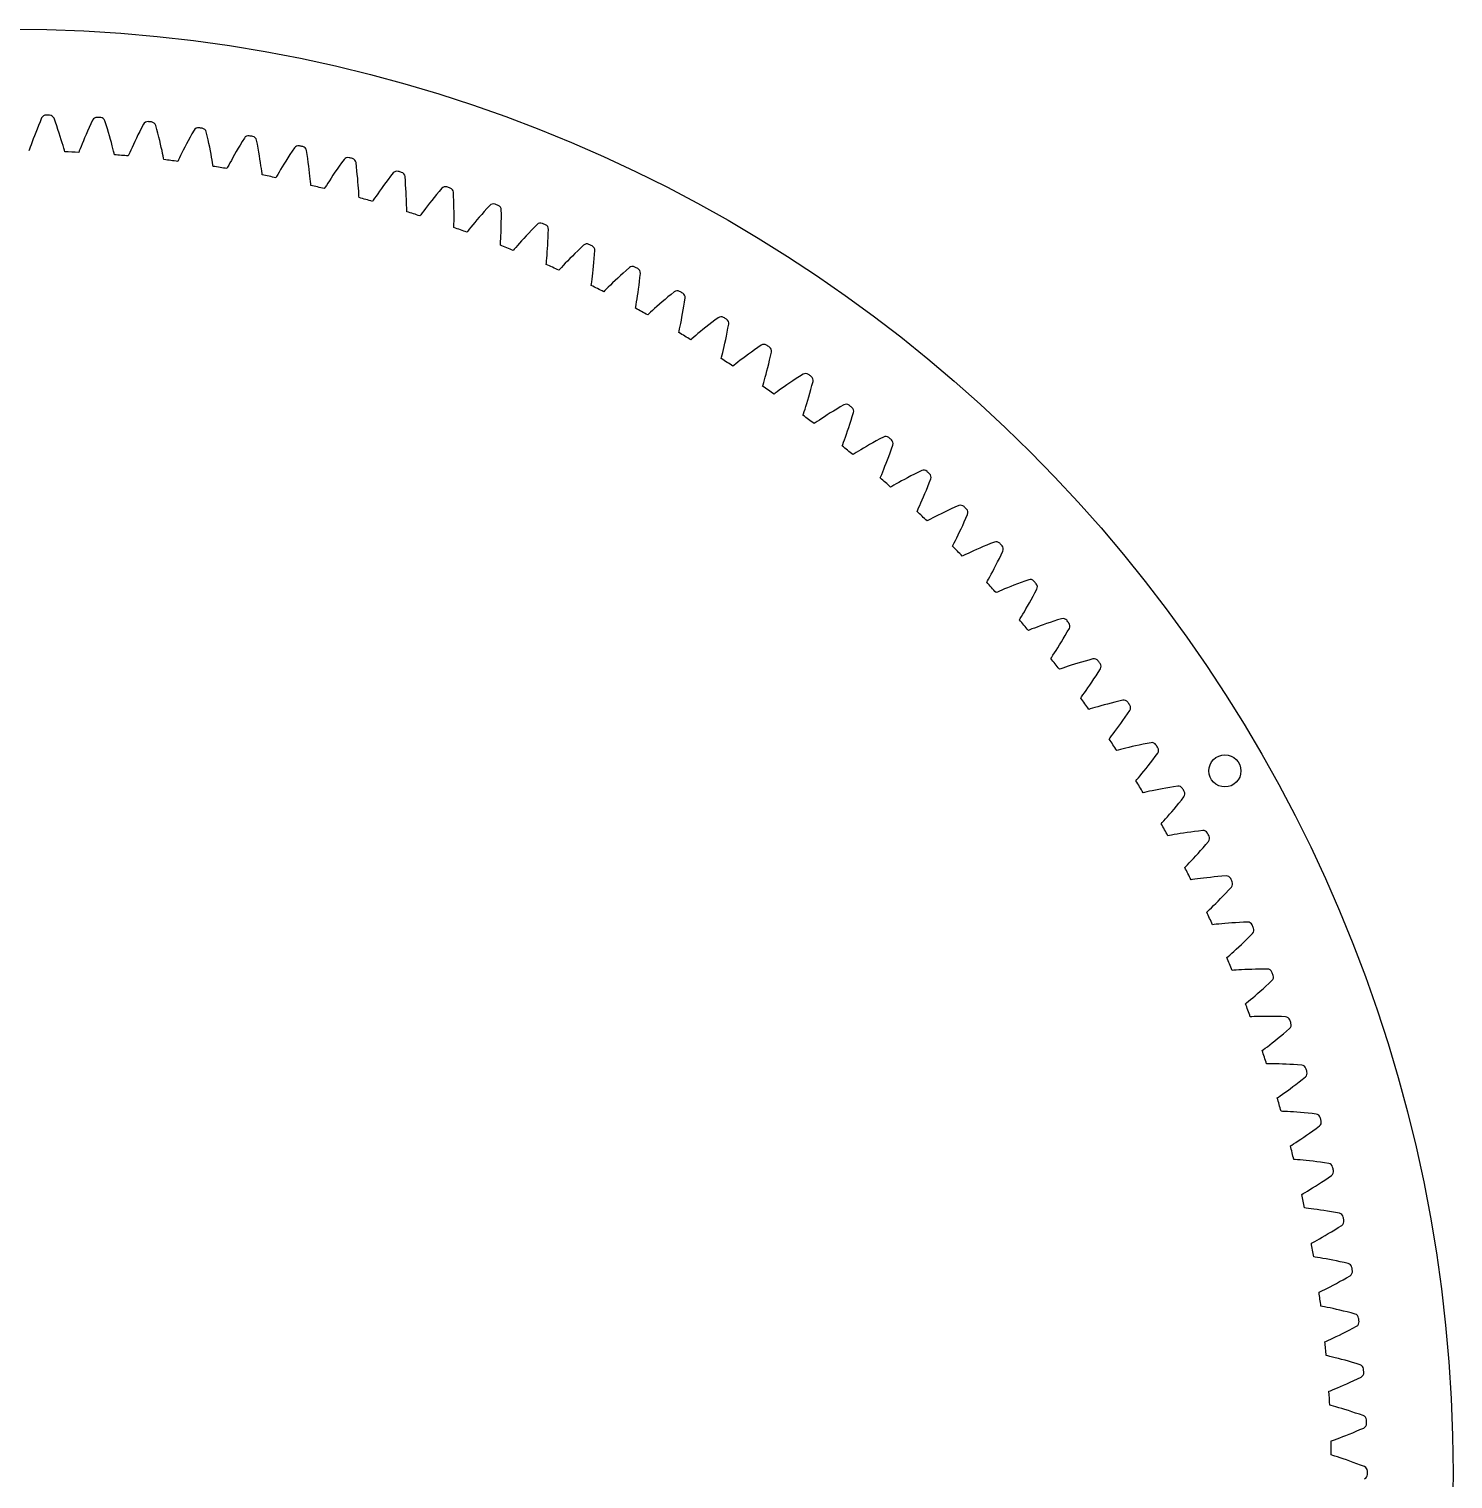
# Model space of a CAD drawing. Header units: millimetres. Extents: x -90 to 90, y -90 to 90.
# Drawn here: x 1.2 to 90.1, y -0.4 to 90.1 of the extents above; entities that cross this region are included whole.
import ezdxf

# ---------------------------------------------------------------- set-up
doc = ezdxf.new("R2010")
doc.units = ezdxf.units.MM

msp = doc.modelspace()

# ---------------------------------------------------------------- linework, layer by layer
at = {"layer": 'fixed_ring'}
for p, q in [((1.899395, 84.301347), (1.803413, 84.070086)), ((1.99986, 84.539523), (1.899395, 84.301347)), ((2.858718, 84.27427), (2.771847, 84.517733)), ((2.941502, 84.037963), (2.858718, 84.27427)), ((5.069045, 84.170242), (4.964433, 83.942755)), ((5.178398, 84.40447), (5.069045, 84.170242)), ((6.02667, 84.107099), (5.949019, 84.353657)), ((8.349606, 84.149952), (8.23152, 83.920003)), ((1.547153, 83.423912), (1.47271, 83.227235)), ((1.627194, 83.630615), (1.547153, 83.423912)), ((1.712654, 83.846284), (1.627194, 83.630615)), ((1.803413, 84.070086), (1.712654, 83.846284)), ((3.019493, 83.809398), (2.941502, 84.037963)), ((3.092651, 83.589252), (3.019493, 83.809398)), ((3.160906, 83.378363), (3.092651, 83.589252)), ((3.224137, 83.1778), (3.160906, 83.378363)), ((4.684048, 83.306677), (4.602259, 83.112939)), ((4.771808, 83.510223), (4.684048, 83.306677)), ((4.865319, 83.722525), (4.771808, 83.510223)), ((4.964433, 83.942755), (4.865319, 83.722525)), ((6.100507, 83.867846), (6.02667, 84.107099)), ((6.169846, 83.636508), (6.100507, 83.867846)), ((6.234672, 83.413766), (6.169846, 83.636508)), ((6.294945, 83.200459), (6.234672, 83.413766)), ((7.909667, 83.271632), (7.814312, 83.071531)), ((8.011098, 83.480266), (7.909667, 83.271632)), ((8.118425, 83.696612), (8.011098, 83.480266)), ((8.23152, 83.920003), (8.118425, 83.696612)), ((9.186093, 83.820884), (9.11777, 84.070188)), ((9.250878, 83.579022), (9.186093, 83.820884)), ((9.311466, 83.345241), (9.250878, 83.579022)), ((9.367867, 83.120218), (9.311466, 83.345241)), ((11.260927, 83.332006), (11.145537, 83.11985)), ((11.382345, 83.550985), (11.260927, 83.332006)), ((11.508997, 83.776329), (11.382345, 83.550985)), ((12.332513, 83.41603), (12.273617, 83.667728)), ((12.388155, 83.171902), (12.332513, 83.41603)), ((14.652098, 83.28413), (14.517059, 83.06371)), ((1.240521, 82.582037), (1.209323, 82.491136)), ((1.286813, 82.71493), (1.240521, 82.582037)), ((1.341912, 82.870187), (1.286813, 82.71493)), ((1.404144, 83.041994), (1.341912, 82.870187)), ((1.47271, 83.227235), (1.404144, 83.041994)), ((3.282145, 82.988986), (3.224137, 83.1778)), ((3.334588, 82.813943), (3.282145, 82.988986)), ((3.380841, 82.655825), (3.334588, 82.813943)), ((3.419563, 82.520532), (3.380841, 82.655825)), ((3.445584, 82.428017), (3.419563, 82.520532)), ((4.345966, 82.476932), (4.311371, 82.387269)), ((4.397224, 82.607989), (4.345966, 82.476932)), ((4.458123, 82.761064), (4.397224, 82.607989)), ((4.526774, 82.930409), (4.458123, 82.761064)), ((4.602259, 83.112939), (4.526774, 82.930409)), ((6.350587, 82.99766), (6.294945, 83.200459)), ((6.401452, 82.806798), (6.350587, 82.99766)), ((6.447273, 82.629905), (6.401452, 82.806798)), ((6.487546, 82.47016), (6.447273, 82.629905)), ((6.521152, 82.333506), (6.487546, 82.47016)), ((6.543675, 82.240077), (6.521152, 82.333506)), ((7.50141, 82.384127), (7.445259, 82.25509)), ((7.568024, 82.534802), (7.50141, 82.384127)), ((7.642997, 82.701445), (7.568024, 82.534802)), ((7.725294, 82.881007), (7.642997, 82.701445)), ((7.814312, 83.071531), (7.725294, 82.881007)), ((9.420075, 82.904795), (9.367867, 83.120218)), ((9.468049, 82.700045), (9.420075, 82.904795)), ((9.511698, 82.507405), (9.468049, 82.700045)), ((9.550833, 82.328915), (9.511698, 82.507405)), ((10.748402, 82.355426), (10.667214, 82.191722)), ((10.837395, 82.531766), (10.748402, 82.355426)), ((10.933517, 82.718807), (10.837395, 82.531766)), ((11.03633, 82.915179), (10.933517, 82.718807)), ((11.145537, 83.11985), (11.03633, 82.915179)), ((12.439906, 82.936007), (12.388155, 83.171902)), ((12.487804, 82.709022), (12.439906, 82.936007)), ((12.531871, 82.491787), (12.487804, 82.709022)), ((12.57211, 82.285378), (12.531871, 82.491787)), ((14.147374, 82.441369), (14.037246, 82.249003)), ((14.264202, 82.641788), (14.147374, 82.441369)), ((14.38749, 82.849453), (14.264202, 82.641788)), ((14.517059, 83.06371), (14.38749, 82.849453)), ((15.461479, 82.893109), (15.412092, 83.146845)), ((15.507898, 82.647062), (15.461479, 82.893109)), ((15.550739, 82.409387), (15.507898, 82.647062)), ((15.590065, 82.180761), (15.550739, 82.409387)), ((17.631226, 82.458867), (17.493689, 82.249636)), ((17.77446, 82.674052), (17.631226, 82.458867)), ((18.56856, 82.252863), (18.528752, 82.508276)), ((7.445259, 82.25509), (7.407316, 82.166792)), ((9.585069, 82.167767), (9.550833, 82.328915)), ((9.613511, 82.029946), (9.585069, 82.167767)), ((9.632503, 81.935736), (9.613511, 82.029946)), ((10.534014, 81.916825), (10.492776, 81.830017)), ((10.59498, 82.043658), (10.534014, 81.916825)), ((10.667214, 82.191722), (10.59498, 82.043658)), ((12.608482, 82.091233), (12.57211, 82.285378)), ((12.640876, 81.911396), (12.608482, 82.091233)), ((12.669025, 81.749075), (12.640876, 81.911396)), ((12.692263, 81.610282), (12.669025, 81.749075)), ((12.707698, 81.515424), (12.692263, 81.610282)), ((13.60786, 81.462616), (13.563386, 81.37742)), ((13.673553, 81.587067), (13.60786, 81.462616)), ((13.751306, 81.732308), (13.673553, 81.587067)), ((13.838594, 81.892843), (13.751306, 81.732308)), ((13.934157, 82.06571), (13.838594, 81.892843)), ((14.037246, 82.249003), (13.934157, 82.06571)), ((15.62593, 81.962022), (15.590065, 82.180761)), ((15.658376, 81.754246), (15.62593, 81.962022)), ((15.68742, 81.55887), (15.658376, 81.754246)), ((15.713026, 81.377942), (15.68742, 81.55887)), ((17.011197, 81.483499), (16.909199, 81.314349)), ((17.121108, 81.662785), (17.011197, 81.483499)), ((17.238393, 81.850873), (17.121108, 81.662785)), ((17.362677, 82.046755), (17.238393, 81.850873)), ((17.493689, 82.249636), (17.362677, 82.046755)), ((18.605692, 82.005243), (18.56856, 82.252863)), ((18.639562, 81.766125), (18.605692, 82.005243)), ((18.67026, 81.536182), (18.639562, 81.766125)), ((18.697872, 81.316249), (18.67026, 81.536182)), ((20.575128, 81.533403), (20.436577, 81.335594)), ((20.720438, 81.737313), (20.575128, 81.533403)), ((20.871665, 81.946958), (20.720438, 81.737313)), ((21.64936, 81.496197), (21.619187, 81.752927)), ((21.677151, 81.247356), (21.64936, 81.496197)), ((15.73505, 81.214677), (15.713026, 81.377942)), ((15.753051, 81.075108), (15.73505, 81.214677)), ((15.764907, 80.979736), (15.753051, 81.075108)), ((16.662445, 80.893106), (16.614798, 80.809644)), ((16.732773, 81.014997), (16.662445, 80.893106)), ((16.815934, 81.157211), (16.732773, 81.014997)), ((16.909199, 81.314349), (16.815934, 81.157211)), ((18.72248, 81.107399), (18.697872, 81.316249)), ((18.744154, 80.911069), (18.72248, 81.107399)), ((18.762936, 80.729306), (18.744154, 80.911069)), ((18.778804, 80.565328), (18.762936, 80.729306)), ((18.791542, 80.42518), (18.778804, 80.565328)), ((19.95587, 80.620764), (19.856761, 80.467246)), ((20.064159, 80.785958), (19.95587, 80.620764)), ((20.180736, 80.960982), (20.064159, 80.785958)), ((20.305013, 81.144525), (20.180736, 80.960982)), ((20.436577, 81.335594), (20.305013, 81.144525)), ((21.702003, 81.007133), (21.677151, 81.247356)), ((21.72403, 80.776197), (21.702003, 81.007133)), ((21.74335, 80.555382), (21.72403, 80.776197)), ((21.760084, 80.345754), (21.74335, 80.555382)), ((23.627445, 80.701769), (23.481552, 80.509311)), ((23.780322, 80.900069), (23.627445, 80.701769)), ((23.939328, 81.103877), (23.780322, 80.900069)), ((24.699517, 80.624182), (24.679023, 80.881865)), ((24.717928, 80.374472), (24.699517, 80.624182)), ((18.799802, 80.329431), (18.791542, 80.42518)), ((19.693446, 80.209101), (19.642693, 80.12749)), ((19.768309, 80.328261), (19.693446, 80.209101)), ((19.856761, 80.467246), (19.768309, 80.328261)), ((21.774358, 80.148747), (21.760084, 80.345754)), ((21.78629, 79.966407), (21.774358, 80.148747)), ((21.795978, 79.801948), (21.78629, 79.966407)), ((21.803435, 79.66142), (21.795978, 79.801948)), ((21.808088, 79.565428), (21.803435, 79.66142)), ((22.869483, 79.663388), (22.775866, 79.527828)), ((22.974297, 79.813069), (22.869483, 79.663388)), ((23.088722, 79.974073), (22.974297, 79.813069)), ((23.2118, 80.144589), (23.088722, 79.974073)), ((23.342893, 80.323327), (23.2118, 80.144589)), ((23.481552, 80.509311), (23.342893, 80.323327)), ((24.733727, 80.133484), (24.717928, 80.374472)), ((24.747052, 79.901883), (24.733727, 80.133484)), ((24.758052, 79.680497), (24.747052, 79.901883)), ((24.766889, 79.470389), (24.758052, 79.680497)), ((26.64632, 79.755911), (26.493291, 79.569077)), ((26.806548, 79.94832), (26.64632, 79.755911)), ((26.973108, 80.146003), (26.806548, 79.94832)), ((27.714715, 79.638053), (27.703928, 79.896325)), ((27.72372, 79.387827), (27.714715, 79.638053)), ((22.696573, 79.411569), (22.642787, 79.331924)), ((22.775866, 79.527828), (22.696573, 79.411569)), ((24.773742, 79.272984), (24.766889, 79.470389)), ((24.778807, 79.090324), (24.773742, 79.272984)), ((24.782302, 78.925617), (24.778807, 79.090324)), ((24.784468, 78.784908), (24.782302, 78.925617)), ((24.785507, 78.688809), (24.784468, 78.784908)), ((25.849836, 78.746775), (25.751186, 78.614833)), ((25.960206, 78.892408), (25.849836, 78.746775)), ((26.080606, 79.048994), (25.960206, 78.892408)), ((26.210011, 79.214759), (26.080606, 79.048994)), ((26.347735, 79.38844), (26.210011, 79.214759)), ((26.493291, 79.569077), (26.347735, 79.38844)), ((27.730443, 79.146415), (27.72372, 79.387827)), ((27.735047, 78.914477), (27.730443, 79.146415)), ((27.737711, 78.692834), (27.735047, 78.914477)), ((29.794832, 78.883413), (29.62748, 78.697167)), ((29.96871, 79.074691), (29.794832, 78.883413)), ((30.690686, 78.539205), (30.689622, 78.7977)), ((25.667576, 78.501638), (25.610832, 78.424073)), ((25.751186, 78.614833), (25.667576, 78.501638)), ((27.730422, 77.796885), (27.73355, 77.937576)), ((27.73355, 77.937576), (27.736253, 78.102297)), ((27.736253, 78.102297), (27.738062, 78.285019)), ((27.738639, 78.482542), (27.737711, 78.692834)), ((27.738062, 78.285019), (27.738639, 78.482542)), ((28.909371, 77.860084), (28.793601, 77.718705)), ((29.035576, 78.01203), (28.909371, 77.860084)), ((29.171125, 78.17281), (29.035576, 78.01203)), ((29.315284, 78.341188), (29.171125, 78.17281)), ((29.467532, 78.516222), (29.315284, 78.341188)), ((29.62748, 78.697167), (29.467532, 78.516222)), ((30.678112, 77.59379), (30.683786, 77.815376)), ((30.683786, 77.815376), (30.68791, 78.047323)), ((30.68791, 78.047323), (30.690273, 78.288817)), ((30.690273, 78.288817), (30.690686, 78.539205)), ((32.921895, 77.891458), (32.740945, 77.706855)), ((27.727845, 77.700815), (27.730422, 77.796885)), ((28.60225, 77.480597), (28.542628, 77.405222)), ((28.690058, 77.590567), (28.60225, 77.480597)), ((28.793601, 77.718705), (28.690058, 77.590567)), ((30.645544, 76.839223), (30.654441, 77.003726)), ((30.654441, 77.003726), (30.663122, 77.186251)), ((30.663122, 77.186251), (30.671129, 77.383611)), ((30.671129, 77.383611), (30.678112, 77.59379)), ((32.09095, 77.020216), (31.94945, 76.864648)), ((32.241341, 77.183052), (32.09095, 77.020216)), ((32.400065, 77.352235), (32.241341, 77.183052)), ((32.566706, 77.527036), (32.400065, 77.352235)), ((32.740945, 77.706855), (32.566706, 77.527036)), ((33.601942, 76.837764), (33.613386, 77.078998)), ((33.613386, 77.078998), (33.623217, 77.329193)), ((33.623217, 77.329193), (33.631877, 77.587545)), ((30.630938, 76.602844), (30.637126, 76.698749)), ((30.637126, 76.698749), (30.645544, 76.839223)), ((31.49644, 76.349892), (31.434025, 76.276812)), ((31.588322, 76.45648), (31.49644, 76.349892)), ((31.696612, 76.580633), (31.588322, 76.45648)), ((31.817618, 76.717557), (31.696612, 76.580633)), ((31.94945, 76.864648), (31.817618, 76.717557)), ((33.544782, 75.978233), (33.560207, 76.175153)), ((33.560207, 76.175153), (33.57509, 76.38492)), ((33.57509, 76.38492), (33.589096, 76.606137)), ((33.589096, 76.606137), (33.601942, 76.837764)), ((35.286739, 76.078766), (35.121763, 75.915672)), ((35.459838, 76.247175), (35.286739, 76.078766)), ((35.640717, 76.420312), (35.459838, 76.247175)), ((35.828482, 76.597978), (35.640717, 76.420312)), ((36.488924, 75.760083), (36.508159, 76.009731)), ((36.508159, 76.009731), (36.526531, 76.267574)), ((33.490675, 75.39645), (33.500467, 75.492055)), ((33.500467, 75.492055), (33.514163, 75.632112)), ((33.514163, 75.632112), (33.529241, 75.796165)), ((33.529241, 75.796165), (33.544782, 75.978233)), ((34.34605, 75.111121), (34.280931, 75.040441)), ((34.441877, 75.214178), (34.34605, 75.111121)), ((34.55476, 75.33417), (34.441877, 75.214178)), ((34.680831, 75.466445), (34.55476, 75.33417)), ((34.818102, 75.608473), (34.680831, 75.466445)), ((34.965354, 75.758609), (34.818102, 75.608473)), ((35.121763, 75.915672), (34.965354, 75.758609)), ((36.424547, 75.067937), (36.446864, 75.28847)), ((36.446864, 75.28847), (36.468413, 75.51945)), ((36.468413, 75.51945), (36.488924, 75.760083)), ((38.684359, 75.196082), (38.490044, 75.025605)), ((36.316392, 74.17851), (36.335346, 74.317953)), ((36.335346, 74.317953), (36.356585, 74.481322)), ((36.356585, 74.481322), (36.378963, 74.662677)), ((36.378963, 74.662677), (36.401784, 74.858878)), ((36.401784, 74.858878), (36.424547, 75.067937)), ((37.637473, 74.245283), (37.494957, 74.108519)), ((37.790268, 74.389773), (37.637473, 74.245283)), ((37.952475, 74.540842), (37.790268, 74.389773)), ((38.123468, 74.697615), (37.952475, 74.540842)), ((38.302779, 74.859393), (38.123468, 74.697615)), ((38.490044, 75.025605), (38.302779, 74.859393)), ((39.283268, 74.094247), (39.312815, 74.333937)), ((39.312815, 74.333937), (39.341428, 74.582685)), ((39.341428, 74.582685), (39.369485, 74.839655)), ((36.303011, 74.083341), (36.316392, 74.17851)), ((37.147048, 73.766039), (37.079316, 73.697858)), ((37.246683, 73.865419), (37.147048, 73.766039)), ((37.364, 73.981079), (37.246683, 73.865419)), ((37.494957, 74.108519), (37.364, 73.981079)), ((39.161654, 73.241445), (39.191838, 73.436648)), ((39.191838, 73.436648), (39.22245, 73.644703)), ((39.22245, 73.644703), (39.253046, 73.86424)), ((39.253046, 73.86424), (39.283268, 74.094247)), ((41.091508, 73.365657), (40.906239, 73.210738)), ((41.284892, 73.524707), (41.091508, 73.365657)), ((41.485482, 73.687754), (41.284892, 73.524707)), ((42.119013, 73.050076), (42.156716, 73.305809)), ((39.063963, 72.665375), (39.080915, 72.759974)), ((39.080915, 72.759974), (39.105101, 72.898605)), ((39.105101, 72.898605), (39.132469, 73.06106)), ((39.132469, 73.06106), (39.161654, 73.241445)), ((39.998771, 72.412111), (39.895468, 72.316549)), ((40.120355, 72.523277), (39.998771, 72.412111)), ((40.256013, 72.6457), (40.120355, 72.523277)), ((40.403573, 72.777007), (40.256013, 72.6457)), ((40.561695, 72.915648), (40.403573, 72.777007)), ((40.729469, 73.060508), (40.561695, 72.915648)), ((40.906239, 73.210738), (40.729469, 73.060508)), ((42.003669, 72.335464), (42.042522, 72.564171)), ((42.042522, 72.564171), (42.081064, 72.802581)), ((42.081064, 72.802581), (42.119013, 73.050076)), ((39.895468, 72.316549), (39.825219, 72.250965)), ((41.819507, 71.376077), (41.852967, 71.537387)), ((41.852967, 71.537387), (41.888915, 71.716547)), ((41.888915, 71.716547), (41.926421, 71.910477)), ((41.926421, 71.910477), (41.964837, 72.117233)), ((41.964837, 72.117233), (42.003669, 72.335464)), ((43.448815, 71.476765), (43.275711, 71.338318)), ((43.63111, 71.62024), (43.448815, 71.476765)), ((43.822076, 71.76808), (43.63111, 71.62024)), ((44.021306, 71.919744), (43.822076, 71.76808)), ((44.227887, 72.07513), (44.021306, 71.919744)), ((44.836983, 71.414073), (44.884279, 71.668206)), ((41.769625, 71.14456), (41.790123, 71.238454)), ((41.790123, 71.238454), (41.819507, 71.376077)), ((42.58742, 70.764704), (42.514754, 70.701808)), ((42.694245, 70.856312), (42.58742, 70.764704)), ((42.819924, 70.962826), (42.694245, 70.856312)), ((42.960091, 71.08006), (42.819924, 70.962826)), ((43.112486, 71.205723), (42.960091, 71.08006)), ((43.275711, 71.338318), (43.112486, 71.205723)), ((44.647827, 70.487689), (44.694841, 70.704305)), ((44.694841, 70.704305), (44.742269, 70.931389)), ((44.742269, 70.931389), (44.789752, 71.16818)), ((44.789752, 71.16818), (44.836983, 71.414073)), ((44.440182, 69.616104), (44.474721, 69.752524)), ((44.474721, 69.752524), (44.514225, 69.912462)), ((44.514225, 69.912462), (44.556888, 70.090143)), ((44.556888, 70.090143), (44.601662, 70.282524)), ((44.601662, 70.282524), (44.647827, 70.487689)), ((46.106664, 69.791855), (45.928475, 69.660017)), ((46.294227, 69.928371), (46.106664, 69.791855)), ((46.490619, 70.068924), (46.294227, 69.928371)), ((46.695412, 70.212986), (46.490619, 70.068924)), ((46.907692, 70.360491), (46.695412, 70.212986)), ((47.435045, 69.433049), (47.491492, 69.676991)), ((47.491492, 69.676991), (47.548314, 69.929165)), ((44.416167, 69.523047), (44.440182, 69.616104)), ((45.219095, 69.112699), (45.144115, 69.052581)), ((45.32929, 69.200224), (45.219095, 69.112699)), ((45.458887, 69.301935), (45.32929, 69.200224)), ((45.603364, 69.413814), (45.458887, 69.301935)), ((45.760378, 69.533656), (45.603364, 69.413814)), ((45.928475, 69.660017), (45.760378, 69.533656)), ((47.267624, 68.758378), (47.322752, 68.973072)), ((47.322752, 68.973072), (47.378688, 69.198211)), ((47.378688, 69.198211), (47.435045, 69.433049)), ((46.999842, 67.803133), (47.027341, 67.89522)), ((47.027341, 67.89522), (47.066987, 68.030245)), ((47.066987, 68.030245), (47.112479, 68.188583)), ((47.112479, 68.188583), (47.161795, 68.364534)), ((47.161795, 68.364534), (47.213774, 68.555095)), ((47.213774, 68.555095), (47.267624, 68.758378)), ((48.516232, 67.88312), (48.343501, 67.763171)), ((48.699255, 68.008162), (48.516232, 67.88312)), ((48.89182, 68.137526), (48.699255, 68.008162)), ((49.09336, 68.270592), (48.89182, 68.137526)), ((49.303427, 68.406849), (49.09336, 68.270592)), ((49.521105, 68.546265), (49.303427, 68.406849)), ((50.078782, 67.841289), (50.145049, 68.091148)), ((47.786767, 67.362872), (47.709578, 67.305617)), ((47.900176, 67.446191), (47.786767, 67.362872)), ((48.033507, 67.542955), (47.900176, 67.446191)), ((48.182091, 67.64932), (48.033507, 67.542955)), ((48.343501, 67.763171), (48.182091, 67.64932)), ((49.820518, 66.931747), (49.883683, 67.144215)), ((49.883683, 67.144215), (49.948049, 67.367091)), ((49.948049, 67.367091), (50.013198, 67.599643)), ((50.013198, 67.599643), (50.078782, 67.841289)), ((49.516995, 65.98725), (49.547938, 66.078238)), ((49.547938, 66.078238), (49.592635, 66.211676)), ((49.592635, 66.211676), (49.644051, 66.368191)), ((49.644051, 66.368191), (49.69995, 66.542162)), ((49.69995, 66.542162), (49.75906, 66.730633)), ((49.75906, 66.730633), (49.820518, 66.931747)), ((51.222917, 66.128211), (51.03532, 66.010142)), ((51.420212, 66.25024), (51.222917, 66.128211)), ((51.626614, 66.375631), (51.420212, 66.25024)), ((51.841658, 66.50389), (51.626614, 66.375631)), ((52.064426, 66.63502), (51.841658, 66.50389)), ((52.59519, 65.909565), (52.670809, 66.156755)), ((50.286802, 65.517701), (50.207515, 65.46339)), ((50.403265, 65.596695), (50.286802, 65.517701)), ((50.540142, 65.688375), (50.403265, 65.596695)), ((50.692621, 65.789076), (50.540142, 65.688375)), ((50.8582, 65.896775), (50.692621, 65.789076)), ((51.03532, 66.010142), (50.8582, 65.896775)), ((52.302898, 65.010381), (52.37401, 65.220324)), ((52.37401, 65.220324), (52.446713, 65.44062)), ((52.446713, 65.44062), (52.520564, 65.670557)), ((52.520564, 65.670557), (52.59519, 65.909565)), ((51.998405, 64.16773), (52.04809, 64.299392)), ((52.04809, 64.299392), (52.105357, 64.453862)), ((52.105357, 64.453862), (52.16776, 64.625607)), ((52.16776, 64.625607), (52.233918, 64.811722)), ((52.233918, 64.811722), (52.302898, 65.010381)), ((53.875824, 64.269185), (53.674079, 64.154663)), ((54.086797, 64.386723), (53.875824, 64.269185)), ((54.306513, 64.506802), (54.086797, 64.386723)), ((54.534056, 64.62946), (54.306513, 64.506802)), ((51.964062, 64.07797), (51.998405, 64.16773)), ((52.715662, 63.579797), (52.634388, 63.528507)), ((52.835014, 63.654354), (52.715662, 63.579797)), ((52.975242, 63.740821), (52.835014, 63.654354)), ((53.131402, 63.835715), (52.975242, 63.740821)), ((53.300914, 63.93711), (53.131402, 63.835715)), ((53.482174, 64.043734), (53.300914, 63.93711)), ((53.674079, 64.154663), (53.482174, 64.043734)), ((54.790207, 63.20412), (54.871145, 63.421526)), ((54.871145, 63.421526), (54.953593, 63.648522)), ((54.953593, 63.648522), (55.037157, 63.884554)), ((55.037157, 63.884554), (55.12202, 64.128724)), ((54.429877, 62.296099), (54.492914, 62.448306)), ((54.492914, 62.448306), (54.561733, 62.617583)), ((54.561733, 62.617583), (54.634844, 62.801077)), ((54.634844, 62.801077), (54.711248, 62.997001)), ((54.711248, 62.997001), (54.790207, 63.20412)), ((56.926499, 62.532424), (56.694503, 62.418412)), ((54.337579, 62.077995), (54.375274, 62.166399)), ((54.375274, 62.166399), (54.429877, 62.296099)), ((55.069909, 61.551903), (54.986763, 61.503707)), ((55.19198, 61.621918), (55.069909, 61.551903)), ((55.335362, 61.703049), (55.19198, 61.621918)), ((55.49498, 61.792002), (55.335362, 61.703049)), ((55.668187, 61.886949), (55.49498, 61.792002)), ((55.853329, 61.986679), (55.668187, 61.886949)), ((56.049271, 62.090312), (55.853329, 61.986679)), ((56.255181, 62.197163), (56.049271, 62.090312)), ((56.470426, 62.306683), (56.255181, 62.197163)), ((56.694503, 62.418412), (56.470426, 62.306683)), ((57.217913, 61.312665), (57.308841, 61.536399)), ((57.308841, 61.536399), (57.401224, 61.769121)), ((57.401224, 61.769121), (57.495212, 62.009926)), ((56.87848, 60.52093), (56.958441, 60.701544)), ((56.958441, 60.701544), (57.042161, 60.894455)), ((57.042161, 60.894455), (57.128854, 61.098458)), ((57.128854, 61.098458), (57.217913, 61.312665)), ((56.634188, 59.990156), (56.675182, 60.077079)), ((56.675182, 60.077079), (56.734624, 60.204634)), ((56.734624, 60.204634), (56.803342, 60.354362)), ((56.803342, 60.354362), (56.87848, 60.52093)), ((57.956668, 59.749194), (57.780012, 59.660829)), ((58.14543, 59.841889), (57.956668, 59.749194)), ((58.345131, 59.938078), (58.14543, 59.841889)), ((58.554915, 60.037109), (58.345131, 59.938078)), ((58.774127, 60.138454), (58.554915, 60.037109)), ((59.002249, 60.241676), (58.774127, 60.138454)), ((59.238369, 60.346881), (59.002249, 60.241676)), ((59.684046, 59.566261), (59.787025, 59.803361)), ((57.34621, 59.43689), (57.26131, 59.391854)), ((57.470829, 59.502263), (57.34621, 59.43689)), ((57.617161, 59.577943), (57.470829, 59.502263)), ((57.780012, 59.660829), (57.617161, 59.577943)), ((59.292336, 58.70572), (59.386642, 58.906318)), ((59.386642, 58.906318), (59.483695, 59.117024)), ((59.483695, 59.117024), (59.582975, 59.337179)), ((59.582975, 59.337179), (59.684046, 59.566261)), ((58.894872, 57.902727), (58.95907, 58.027955)), ((58.95907, 58.027955), (59.033371, 58.174992)), ((59.033371, 58.174992), (59.114721, 58.338616)), ((59.114721, 58.338616), (59.20142, 58.516095)), ((59.20142, 58.516095), (59.292336, 58.70572)), ((61.226483, 57.979674), (60.99464, 57.885107)), ((61.466393, 58.075923), (61.226483, 57.979674)), ((58.850637, 57.817407), (58.894872, 57.902727)), ((59.541345, 57.237749), (59.45481, 57.19594)), ((59.668334, 57.298389), (59.541345, 57.237749)), ((59.817409, 57.368511), (59.668334, 57.298389)), ((59.983263, 57.445213), (59.817409, 57.368511)), ((60.163117, 57.52687), (59.983263, 57.445213)), ((60.355233, 57.6124), (60.163117, 57.52687)), ((60.558411, 57.701009), (60.355233, 57.6124)), ((60.771771, 57.792078), (60.558411, 57.701009)), ((60.99464, 57.885107), (60.771771, 57.792078)), ((61.665285, 56.837708), (61.772776, 57.053974)), ((61.772776, 57.053974), (61.882392, 57.279092)), ((61.882392, 57.279092), (61.994217, 57.51215)), ((61.267292, 56.07373), (61.360606, 56.247822)), ((61.360606, 56.247822), (61.458591, 56.433894)), ((61.458591, 56.433894), (61.560375, 56.630802)), ((61.560375, 56.630802), (61.665285, 56.837708)), ((60.98379, 55.562824), (61.031203, 55.646419)), ((61.031203, 55.646419), (61.100066, 55.769144)), ((61.100066, 55.769144), (61.179845, 55.913283)), ((61.179845, 55.913283), (61.267292, 56.07373)), ((62.284413, 55.223124), (62.101614, 55.14829)), ((62.47961, 55.301367), (62.284413, 55.223124)), ((62.685977, 55.38227), (62.47961, 55.301367)), ((62.902612, 55.46525), (62.685977, 55.38227)), ((63.128822, 55.549829), (62.902612, 55.46525)), ((63.364058, 55.635609), (63.128822, 55.549829)), ((63.607419, 55.722765), (63.364058, 55.635609)), ((61.652205, 54.957596), (61.564159, 54.91907)), ((61.781386, 55.013415), (61.652205, 54.957596)), ((61.932993, 55.077881), (61.781386, 55.013415)), ((62.101614, 55.14829), (61.932993, 55.077881)), ((63.646976, 54.275132), (63.759595, 54.477946)), ((63.759595, 54.477946), (63.875144, 54.690015)), ((63.875144, 54.690015), (63.993151, 54.91085)), ((63.993151, 54.91085), (64.113663, 55.139537)), ((63.081151, 53.311351), (63.154581, 53.431398)), ((63.154581, 53.431398), (63.239726, 53.572434)), ((63.239726, 53.572434), (63.333146, 53.729479)), ((63.333146, 53.729479), (63.432942, 53.899938)), ((63.432942, 53.899938), (63.537857, 54.082192)), ((63.537857, 54.082192), (63.646976, 54.275132)), ((63.030627, 53.229598), (63.081151, 53.311351)), ((63.675803, 52.599655), (63.586371, 52.564469)), ((63.806992, 52.650577), (63.675803, 52.599655)), ((63.960917, 52.709294), (63.806992, 52.650577)), ((64.132068, 52.77331), (63.960917, 52.709294)), ((64.317552, 52.841215), (64.132068, 52.77331)), ((64.515553, 52.91206), (64.317552, 52.841215)), ((64.724818, 52.985144), (64.515553, 52.91206)), ((64.944421, 53.059916), (64.724818, 52.985144)), ((65.173653, 53.135927), (64.944421, 53.059916)), ((65.411949, 53.212798), (65.173653, 53.135927)), ((65.658416, 53.290738), (65.411949, 53.212798)), ((66.013334, 52.464889), (66.142363, 52.68888)), ((65.415497, 51.475764), (65.527193, 51.653943)), ((65.527193, 51.653943), (65.643492, 51.842641)), ((65.643492, 51.842641), (65.76366, 52.041076)), ((65.76366, 52.041076), (65.887104, 52.248648)), ((65.887104, 52.248648), (66.013334, 52.464889)), ((64.988251, 50.821031), (65.041814, 50.900826)), ((65.041814, 50.900826), (65.119709, 51.018026)), ((65.119709, 51.018026), (65.210098, 51.15576)), ((65.210098, 51.15576), (65.30936, 51.309179)), ((65.30936, 51.309179), (65.415497, 51.475764)), ((67.367256, 50.71467), (67.126237, 50.646817)), ((67.61648, 50.783284), (67.367256, 50.71467)), ((65.609276, 50.167266), (65.518583, 50.135469)), ((65.742287, 50.213217), (65.609276, 50.167266)), ((65.898312, 50.266103), (65.742287, 50.213217)), ((66.071749, 50.323636), (65.898312, 50.266103)), ((66.259656, 50.384516), (66.071749, 50.323636)), ((66.460183, 50.447863), (66.259656, 50.384516)), ((66.672048, 50.513024), (66.460183, 50.447863)), ((66.894308, 50.579482), (66.672048, 50.513024)), ((67.126237, 50.646817), (66.894308, 50.579482)), ((67.805808, 49.733329), (67.940083, 49.944669)), ((67.940083, 49.944669), (68.077446, 50.163649)), ((67.193135, 48.816257), (67.305463, 48.978731)), ((67.305463, 48.978731), (67.423782, 49.152583)), ((67.423782, 49.152583), (67.547097, 49.336774)), ((67.547097, 49.336774), (67.674644, 49.530547)), ((67.674644, 49.530547), (67.805808, 49.733329)), ((66.853892, 48.340533), (66.910419, 48.418257)), ((66.910419, 48.418257), (66.992666, 48.532444)), ((66.992666, 48.532444), (67.088172, 48.66668)), ((67.088172, 48.66668), (67.193135, 48.816257)), ((68.524911, 47.969408), (68.310745, 47.912262)), ((68.749514, 48.027459), (68.524911, 47.969408)), ((68.983811, 48.086022), (68.749514, 48.027459)), ((69.227212, 48.144761), (68.983811, 48.086022)), ((69.478841, 48.203952), (69.227212, 48.144761)), ((67.449886, 47.663871), (67.358061, 47.635508)), ((67.584531, 47.704786), (67.449886, 47.663871)), ((67.742435, 47.751765), (67.584531, 47.704786)), ((67.917914, 47.802734), (67.742435, 47.751765)), ((68.107978, 47.856503), (67.917914, 47.802734)), ((68.310745, 47.912262), (68.107978, 47.856503)), ((69.489842, 46.949914), (69.628541, 47.147619)), ((69.628541, 47.147619), (69.770671, 47.353758)), ((69.770671, 47.353758), (69.916173, 47.567416)), ((68.871291, 46.108718), (68.981806, 46.254241)), ((68.981806, 46.254241), (69.100166, 46.412375)), ((69.100166, 46.412375), (69.22494, 46.581653)), ((69.22494, 46.581653), (69.355096, 46.761075)), ((69.355096, 46.761075), (69.489842, 46.949914)), ((68.624909, 45.791614), (68.684319, 45.867157)), ((68.684319, 45.867157), (68.770803, 45.97817)), ((68.770803, 45.97817), (68.871291, 46.108718)), ((69.8599, 45.260754), (69.667948, 45.214173)), ((70.064621, 45.308847), (69.8599, 45.260754)), ((70.280785, 45.357896), (70.064621, 45.308847)), ((70.507413, 45.407458), (70.280785, 45.357896)), ((70.743747, 45.457166), (70.507413, 45.407458)), ((70.989185, 45.506708), (70.743747, 45.457166)), ((71.242862, 45.556393), (70.989185, 45.506708)), ((69.195028, 45.093013), (69.102201, 45.068124)), ((69.331117, 45.128834), (69.195028, 45.093013)), ((69.490676, 45.169841), (69.331117, 45.128834)), ((69.667948, 45.214173), (69.490676, 45.169841)), ((71.206685, 44.302828), (71.352723, 44.495176)), ((71.352723, 44.495176), (71.502505, 44.695823)), ((71.502505, 44.695823), (71.655942, 44.903857)), ((70.451603, 43.358818), (70.55693, 43.485494)), ((70.55693, 43.485494), (70.67284, 43.626758)), ((70.67284, 43.626758), (70.797065, 43.780327)), ((70.797065, 43.780327), (70.928118, 43.944792)), ((70.928118, 43.944792), (71.064932, 44.119191)), ((71.064932, 44.119191), (71.206685, 44.302828)), ((70.298794, 43.177883), (70.361004, 43.251137)), ((70.361004, 43.251137), (70.451603, 43.358818)), ((71.140561, 42.523983), (70.979573, 42.489008)), ((71.319375, 42.561616), (71.140561, 42.523983)), ((71.512943, 42.600944), (71.319375, 42.561616)), ((71.719328, 42.641303), (71.512943, 42.600944)), ((71.937185, 42.682186), (71.719328, 42.641303)), ((72.165516, 42.723188), (71.937185, 42.682186)), ((72.403553, 42.763971), (72.165516, 42.723188)), ((72.650681, 42.804246), (72.403553, 42.763971)), ((72.906047, 42.844353), (72.650681, 42.804246)), ((70.842232, 42.458331), (70.748535, 42.436951)), ((70.979573, 42.489008), (70.842232, 42.458331)), ((72.822742, 41.593037), (72.975912, 41.779755)), ((72.975912, 41.779755), (73.133136, 41.974626)), ((73.133136, 41.974626), (73.294289, 42.176741)), ((72.032686, 40.678097), (72.142704, 40.800722)), ((72.142704, 40.800722), (72.263846, 40.937525)), ((72.263846, 40.937525), (72.393759, 41.086314)), ((72.393759, 41.086314), (72.530906, 41.245733)), ((72.530906, 41.245733), (72.674182, 41.414862)), ((72.674182, 41.414862), (72.822742, 41.593037)), ((71.87318, 40.503038), (71.938101, 40.5739)), ((71.938101, 40.5739), (72.032686, 40.678097)), ((72.689754, 39.817938), (72.527564, 39.789043)), ((72.869857, 39.848818), (72.689754, 39.817938)), ((73.064768, 39.880837), (72.869857, 39.848818)), ((73.272525, 39.913404), (73.064768, 39.880837)), ((73.491765, 39.946063), (73.272525, 39.913404)), ((73.721477, 39.978448), (73.491765, 39.946063)), ((73.96088, 40.010249), (73.721477, 39.978448)), ((74.209347, 40.041199), (73.96088, 40.010249)), ((74.466042, 40.071672), (74.209347, 40.041199)), ((72.389167, 39.763554), (72.294732, 39.745713)), ((72.527564, 39.789043), (72.389167, 39.763554)), ((74.335728, 38.824375), (74.495813, 39.0052)), ((74.495813, 39.0052), (74.660256, 39.194019)), ((74.660256, 39.194019), (74.828897, 39.389929)), ((73.511815, 37.939801), (73.626367, 38.0582)), ((73.626367, 38.0582), (73.752569, 38.19035)), ((73.752569, 38.19035), (73.887987, 38.334147)), ((73.887987, 38.334147), (74.031034, 38.488294)), ((74.031034, 38.488294), (74.180571, 38.651914)), ((74.180571, 38.651914), (74.335728, 38.824375)), ((73.345837, 37.770865), (73.413377, 37.839235)), ((73.413377, 37.839235), (73.511815, 37.939801)), ((74.513177, 37.104283), (74.3172, 37.079618)), ((74.722013, 37.129012), (74.513177, 37.104283)), ((74.942326, 37.153402), (74.722013, 37.129012)), ((75.173094, 37.177123), (74.942326, 37.153402)), ((75.413523, 37.199896), (75.173094, 37.177123)), ((75.662979, 37.221479), (75.413523, 37.199896)), ((75.920638, 37.242275), (75.662979, 37.221479)), ((73.833643, 37.012496), (73.738604, 36.99822)), ((73.972901, 37.032761), (73.833643, 37.012496)), ((74.136064, 37.055535), (73.972901, 37.032761)), ((74.3172, 37.079618), (74.136064, 37.055535)), ((75.910273, 36.175437), (76.081702, 36.357937)), ((76.081702, 36.357937), (76.257593, 36.547365)), ((75.005821, 35.261812), (75.136905, 35.389121)), ((75.136905, 35.389121), (75.277636, 35.527722)), ((75.277636, 35.527722), (75.426379, 35.67638)), ((75.426379, 35.67638), (75.581965, 35.834259)), ((75.581965, 35.834259), (75.743499, 36.000761)), ((75.743499, 36.000761), (75.910273, 36.175437)), ((74.714681, 34.985232), (74.784745, 35.051013)), ((74.784745, 35.051013), (74.886897, 35.147805)), ((74.886897, 35.147805), (75.005821, 35.261812)), ((75.173616, 34.20905), (75.078107, 34.19836)), ((75.313538, 34.224063), (75.173616, 34.20905)), ((75.477441, 34.240684), (75.313538, 34.224063)), ((75.659356, 34.257936), (75.477441, 34.240684)), ((75.856122, 34.275213), (75.659356, 34.257936)), ((76.06574, 34.292069), (75.856122, 34.275213)), ((76.286815, 34.308154), (76.06574, 34.292069)), ((76.518311, 34.323178), (76.286815, 34.308154)), ((76.759427, 34.336891), (76.518311, 34.323178)), ((77.009518, 34.349075), (76.759427, 34.336891)), ((77.267777, 34.360165), (77.009518, 34.349075)), ((77.395462, 33.470394), (77.578354, 33.653072)), ((76.414892, 32.537803), (76.560737, 32.671012)), ((76.560737, 32.671012), (76.714967, 32.813969)), ((76.714967, 32.813969), (76.876381, 32.965885)), ((76.876381, 32.965885), (77.044064, 33.126193)), ((77.044064, 33.126193), (77.21729, 33.294472)), ((77.21729, 33.294472), (77.395462, 33.470394)), ((75.977775, 32.150081), (76.050264, 32.213181)), ((76.050264, 32.213181), (76.155984, 32.306062)), ((76.155984, 32.306062), (76.279113, 32.415514)), ((76.279113, 32.415514), (76.414892, 32.537803)), ((76.407189, 31.357186), (76.311346, 31.350096)), ((76.547577, 31.366925), (76.407189, 31.357186)), ((76.711989, 31.377369), (76.547577, 31.366925)), ((76.894424, 31.387766), (76.711989, 31.377369)), ((77.091701, 31.397629), (76.894424, 31.387766)), ((77.301804, 31.406588), (77.091701, 31.397629)), ((77.523328, 31.414347), (77.301804, 31.406588)), ((77.755226, 31.420652), (77.523328, 31.414347)), ((77.996686, 31.425286), (77.755226, 31.420652)), ((78.247059, 31.428054), (77.996686, 31.425286)), ((78.505553, 31.429422), (78.247059, 31.428054)), ((77.735475, 29.76806), (77.894974, 29.905114)), ((77.894974, 29.905114), (78.061988, 30.050851)), ((78.061988, 30.050851), (78.235582, 30.204738)), ((78.235582, 30.204738), (78.415015, 30.366382)), ((78.415015, 30.366382), (78.599678, 30.535478)), ((78.599678, 30.535478), (78.789313, 30.711147)), ((77.133331, 29.269426), (77.208142, 29.329754)), ((77.208142, 29.329754), (77.317281, 29.418592)), ((77.317281, 29.418592), (77.44444, 29.523336)), ((77.44444, 29.523336), (77.584723, 29.640431)), ((77.584723, 29.640431), (77.735475, 29.76806)), ((77.532616, 28.460939), (77.436574, 28.457459)), ((77.673271, 28.465391), (77.532616, 28.460939)), ((77.83796, 28.469643), (77.673271, 28.465391)), ((78.020657, 28.473171), (77.83796, 28.469643)), ((78.218165, 28.475606), (78.020657, 28.473171)), ((78.428457, 28.476656), (78.218165, 28.475606)), ((78.650115, 28.476076), (78.428457, 28.476656)), ((78.882086, 28.473654), (78.650115, 28.476076)), ((79.12355, 28.469202), (78.882086, 28.473654)), ((79.37385, 28.462551), (79.12355, 28.469202)), ((79.632212, 28.454194), (79.37385, 28.462551)), ((79.137106, 27.093283), (79.316366, 27.240532)), ((79.316366, 27.240532), (79.501752, 27.395312)), ((79.501752, 27.395312), (79.692646, 27.557342)), ((79.692646, 27.557342), (79.888753, 27.725754)), ((78.179713, 26.347343), (78.256741, 26.404814)), ((78.256741, 26.404814), (78.369144, 26.489484)), ((78.369144, 26.489484), (78.500153, 26.589371)), ((78.500153, 26.589371), (78.644741, 26.701106)), ((78.644741, 26.701106), (78.800187, 26.822974)), ((78.800187, 26.822974), (78.964728, 26.953932)), ((78.964728, 26.953932), (79.137106, 27.093283)), ((78.548305, 25.524409), (78.4522, 25.524544)), ((78.689027, 25.523567), (78.548305, 25.524409)), ((78.85376, 25.521621), (78.689027, 25.523567)), ((79.03646, 25.518274), (78.85376, 25.521621)), ((79.23392, 25.513278), (79.03646, 25.518274)), ((79.444103, 25.506417), (79.23392, 25.513278)), ((79.665582, 25.4975), (79.444103, 25.506417)), ((79.897298, 25.486355), (79.665582, 25.4975)), ((80.138424, 25.472823), (79.897298, 25.486355)), ((80.388296, 25.456761), (80.138424, 25.472823)), ((80.646161, 25.438692), (80.388296, 25.456761)), ((80.475964, 24.385467), (80.672817, 24.540202)), ((80.672817, 24.540202), (80.87512, 24.701118)), ((79.310084, 23.522883), (79.444757, 23.617771)), ((79.444757, 23.617771), (79.593446, 23.723989)), ((79.593446, 23.723989), (79.753367, 23.839923)), ((79.753367, 23.839923), (79.922717, 23.9646)), ((79.922717, 23.9646), (80.100215, 24.097368)), ((80.100215, 24.097368), (80.284887, 24.23777)), ((80.284887, 24.23777), (80.475964, 24.385467)), ((79.115441, 23.387968), (79.194576, 23.442501)), ((79.194576, 23.442501), (79.310084, 23.522883)), ((79.452817, 22.551752), (79.356785, 22.555502)), ((79.593408, 22.545617), (79.452817, 22.551752)), ((79.757951, 22.537476), (79.593408, 22.545617)), ((79.940396, 22.52726), (79.757951, 22.537476)), ((80.137528, 22.51484), (79.940396, 22.52726)), ((80.347304, 22.500078), (80.137528, 22.51484)), ((80.568292, 22.482836), (80.347304, 22.500078)), ((80.799424, 22.462982), (80.568292, 22.482836)), ((81.03987, 22.44039), (80.799424, 22.462982)), ((81.288962, 22.414941), (81.03987, 22.44039)), ((81.545964, 22.387185), (81.288962, 22.414941)), ((80.429496, 20.713293), (80.593664, 20.82313)), ((80.593664, 20.82313), (80.767585, 20.941348)), ((80.767585, 20.941348), (80.94995, 21.067346)), ((80.94995, 21.067346), (81.139773, 21.200702)), ((81.139773, 21.200702), (81.33627, 21.341107)), ((81.33627, 21.341107), (81.538804, 21.488328)), ((81.538804, 21.488328), (81.747018, 21.64152)), ((79.939189, 20.39549), (80.02032, 20.447008)), ((80.02032, 20.447008), (80.13877, 20.522989)), ((80.13877, 20.522989), (80.276917, 20.612744)), ((80.276917, 20.612744), (80.429496, 20.713293)), ((80.244873, 19.547176), (80.14905, 19.554535)), ((80.385134, 19.535756), (80.244873, 19.547176)), ((80.549254, 19.521432), (80.385134, 19.535756)), ((80.731185, 19.50436), (80.549254, 19.521432)), ((80.927711, 19.484534), (80.731185, 19.50436)), ((81.136783, 19.461892), (80.927711, 19.484534)), ((81.356966, 19.43635), (81.136783, 19.461892)), ((81.587188, 19.407816), (81.356966, 19.43635)), ((81.826614, 19.376196), (81.587188, 19.407816)), ((82.074572, 19.341395), (81.826614, 19.376196)), ((82.330348, 19.303991), (82.074572, 19.341395)), ((81.685111, 18.007505), (81.879815, 18.133627)), ((81.879815, 18.133627), (82.081455, 18.266541)), ((82.081455, 18.266541), (82.289383, 18.40604)), ((82.289383, 18.40604), (82.503211, 18.551292)), ((80.649793, 17.374144), (80.732804, 17.422574)), ((80.732804, 17.422574), (80.854028, 17.494046)), ((80.854028, 17.494046), (80.995454, 17.578541)), ((80.995454, 17.578541), (81.151707, 17.673279)), ((81.151707, 17.673279), (81.31989, 17.776864)), ((81.31989, 17.776864), (81.498134, 17.888456)), ((81.498134, 17.888456), (81.685111, 18.007505)), ((80.923351, 16.514932), (80.827872, 16.525891)), ((81.063083, 16.498245), (80.923351, 16.514932)), ((81.226548, 16.477758), (81.063083, 16.498245)), ((81.407709, 16.453854), (81.226548, 16.477758)), ((81.603349, 16.42665), (81.407709, 16.453854)), ((81.811422, 16.396159), (81.603349, 16.42665)), ((82.030488, 16.362353), (81.811422, 16.396159)), ((82.259474, 16.32518), (82.030488, 16.362353)), ((82.497541, 16.284576), (82.259474, 16.32518)), ((82.744014, 16.240473), (82.497541, 16.284576)), ((82.998203, 16.193475), (82.744014, 16.240473)), ((82.92349, 15.2977), (83.142631, 15.434806)), ((81.454846, 14.440342), (81.59935, 14.519457)), ((81.59935, 14.519457), (81.759057, 14.608252)), ((81.759057, 14.608252), (81.931017, 14.705437)), ((81.931017, 14.705437), (82.113333, 14.810245)), ((82.113333, 14.810245), (82.304655, 14.922177)), ((82.304655, 14.922177), (82.503965, 15.040885)), ((82.503965, 15.040885), (82.710462, 15.166121)), ((82.710462, 15.166121), (82.92349, 15.2977)), ((81.246246, 14.328208), (81.331019, 14.373481)), ((81.331019, 14.373481), (81.454846, 14.440342)), ((81.487291, 13.459314), (81.392292, 13.473856)), ((81.626296, 13.437383), (81.487291, 13.459314)), ((81.788875, 13.410761), (81.626296, 13.437383)), ((81.969008, 13.38006), (81.788875, 13.410761)), ((82.163487, 13.345516), (81.969008, 13.38006)), ((82.370266, 13.30722), (82.163487, 13.345516)), ((82.587905, 13.265198), (82.370266, 13.30722)), ((82.815331, 13.219438), (82.587905, 13.265198)), ((83.051702, 13.169908), (82.815331, 13.219438)), ((83.296342, 13.116564), (83.051702, 13.169908)), ((83.548583, 13.060038), (83.296342, 13.116564)), ((82.612309, 11.711072), (82.807706, 11.815728)), ((82.807706, 11.815728), (83.01134, 11.926855)), ((83.01134, 11.926855), (83.222401, 12.044235)), ((83.222401, 12.044235), (83.440229, 12.167708)), ((83.440229, 12.167708), (83.664372, 12.296473)), ((81.727704, 11.261991), (81.81412, 11.304044)), ((81.81412, 11.304044), (81.940375, 11.366199)), ((81.940375, 11.366199), (82.087752, 11.439824)), ((82.087752, 11.439824), (82.250685, 11.522548)), ((82.250685, 11.522548), (82.42618, 11.613195)), ((82.42618, 11.613195), (82.612309, 11.711072)), ((81.935895, 10.384645), (81.84151, 10.40275)), ((82.073977, 10.357501), (81.935895, 10.384645)), ((82.235439, 10.324782), (82.073977, 10.357501)), ((82.41429, 10.287328), (82.235439, 10.324782)), ((82.607332, 10.245493), (82.41429, 10.287328)), ((82.812524, 10.199446), (82.607332, 10.245493)), ((83.028428, 10.149267), (82.812524, 10.199446)), ((83.253972, 10.094985), (83.028428, 10.149267)), ((83.488313, 10.036598), (83.253972, 10.094985)), ((83.730773, 9.974091), (83.488313, 10.036598)), ((83.980709, 9.908117), (83.730773, 9.974091)), ((83.838867, 9.020493), (84.067694, 9.140737)), ((82.093485, 8.179835), (82.181422, 8.218607)), ((82.181422, 8.218607), (82.309925, 8.275969)), ((82.309925, 8.275969), (82.459968, 8.343998)), ((82.459968, 8.343998), (82.625898, 8.420535)), ((82.625898, 8.420535), (82.804678, 8.504517)), ((82.804678, 8.504517), (82.994356, 8.595323)), ((82.994356, 8.595323), (83.193552, 8.692555)), ((83.193552, 8.692555), (83.401222, 8.795944)), ((83.401222, 8.795944), (83.616549, 8.905302)), ((83.616549, 8.905302), (83.838867, 9.020493)), ((82.268527, 7.295278), (82.174891, 7.316921)), ((82.405491, 7.262959), (82.268527, 7.295278)), ((82.565608, 7.224191), (82.405491, 7.262959)), ((82.742924, 7.180035), (82.565608, 7.224191)), ((82.934256, 7.130968), (82.742924, 7.180035)), ((83.13757, 7.077236), (82.934256, 7.130968)), ((83.351434, 7.018971), (83.13757, 7.077236)), ((83.574776, 6.956243), (83.351434, 7.018971)), ((83.806755, 6.889084), (83.574776, 6.956243)), ((84.046693, 6.8175), (83.806755, 6.889084)), ((84.29397, 6.742172), (84.046693, 6.8175)), ((83.065975, 5.383801), (83.258935, 5.467409)), ((83.258935, 5.467409), (83.461646, 5.557079)), ((83.461646, 5.557079), (83.673059, 5.652583)), ((83.673059, 5.652583), (83.892347, 5.753764)), ((83.892347, 5.753764), (84.11884, 5.860512)), ((84.11884, 5.860512), (84.352029, 5.972063)), ((82.343072, 5.0861), (82.432406, 5.121537)), ((82.432406, 5.121537), (82.562976, 5.174026)), ((82.562976, 5.174026), (82.715471, 5.236362)), ((82.715471, 5.236362), (82.884162, 5.306603)), ((82.884162, 5.306603), (83.065975, 5.383801)), ((82.484718, 4.195586), (82.391962, 4.220735)), ((82.620369, 4.158138), (82.484718, 4.195586)), ((82.778915, 4.113374), (82.620369, 4.158138)), ((82.954444, 4.06258), (82.778915, 4.113374)), ((83.143795, 4.006351), (82.954444, 4.06258)), ((83.344944, 3.945009), (83.143795, 4.006351)), ((83.556465, 3.878741), (83.344944, 3.945009)), ((83.77729, 3.807656), (83.556465, 3.878741)), ((84.006579, 3.731818), (83.77729, 3.807656)), ((84.243654, 3.65126), (84.006579, 3.731818)), ((84.487923, 3.566683), (84.243654, 3.65126)), ((84.279753, 2.692235), (84.516973, 2.794936)), ((82.476112, 1.985167), (82.566715, 2.017219)), ((82.566715, 2.017219), (82.699167, 2.064759)), ((82.699167, 2.064759), (82.853899, 2.121315)), ((82.853899, 2.121315), (83.025113, 2.185161)), ((83.025113, 2.185161), (83.209701, 2.255466)), ((83.209701, 2.255466), (83.405669, 2.331756)), ((83.405669, 2.331756), (83.611611, 2.413738)), ((83.611611, 2.413738), (83.826466, 2.501222)), ((83.826466, 2.501222), (84.049405, 2.594082)), ((84.049405, 2.594082), (84.279753, 2.692235)), ((82.584161, 1.089955), (82.492417, 1.118576)), ((82.718307, 1.047431), (82.584161, 1.089955)), ((82.875057, 0.996735), (82.718307, 1.047431)), ((83.048552, 0.939374), (82.875057, 0.996735)), ((83.235653, 0.876062), (83.048552, 0.939374)), ((83.434353, 0.807198), (83.235653, 0.876062)), ((83.643232, 0.73302), (83.434353, 0.807198)), ((83.861226, 0.65368), (83.643232, 0.73302)), ((84.0875, 0.569271), (83.861226, 0.65368)), ((84.321377, 0.479852), (84.0875, 0.569271)), ((84.562292, 0.386147), (84.321377, 0.479852))]:
    msp.add_line(p, q, dxfattribs=at)
for centre, radius, start, end in [((2.274743, 84.419358), 0.3, 88.456496, 156.387561), ((0, 0), 84.75, 88.309971, 88.456496), ((2.490624, 84.413265), 0.3, 20.378906, 88.309971), ((5.448566, 84.274051), 0.3, 86.300807, 154.231873), ((0, 0), 84.75, 86.154283, 86.300807), ((5.664065, 84.259841), 0.3, 18.223217, 86.154283), ((8.614678, 84.009463), 0.3, 84.145119, 152.076184), ((0, 0), 84.75, 83.998594, 84.145119), ((8.82949, 83.987157), 0.3, 16.067529, 83.998594), ((11.768596, 83.625969), 0.3, 81.98943, 149.920495), ((0, 0), 84.75, 81.842905, 81.98943), ((11.982417, 83.595599), 0.3, 13.91184, 81.842905), ((14.905857, 83.124112), 0.3, 79.833741, 147.764807), ((0, 0), 84.75, 79.687217, 79.833741), ((15.118385, 83.08572), 0.3, 11.756151, 79.687217), ((0, 0), 82.5, 87.004413, 87.606365), ((18.022021, 82.504601), 0.3, 77.678053, 145.609118), ((0, 0), 84.75, 77.531528, 77.678053), ((18.232954, 82.458243), 0.3, 9.600463, 77.531528), ((0, 0), 82.5, 84.848725, 85.450677), ((0, 0), 82.5, 82.693036, 83.294988), ((0, 0), 82.5, 80.537347, 81.139299), ((21.112677, 81.768315), 0.3, 75.522364, 143.453429), ((0, 0), 84.75, 75.37584, 75.522364), ((21.321716, 81.714056), 0.3, 7.444774, 75.37584), ((0, 0), 82.5, 78.381659, 78.983611), ((24.17345, 80.916295), 0.3, 73.366675, 141.297741), ((0, 0), 84.75, 73.220151, 73.366675), ((24.3803, 80.854211), 0.3, 5.289086, 73.220151), ((0, 0), 82.5, 76.22597, 76.827922), ((27.200008, 79.949747), 0.3, 71.210987, 139.142052), ((0, 0), 84.75, 71.064462, 71.210987), ((27.404377, 79.879926), 0.3, 3.133397, 71.064462), ((0, 0), 82.5, 74.070281, 74.672234), ((30.188067, 78.870039), 0.3, 69.055298, 136.986364), ((0, 0), 84.75, 68.908774, 69.055298), ((30.389665, 78.792581), 0.3, 0.977708, 68.908774), ((0, 0), 82.5, 71.914593, 72.516545), ((33.133399, 77.6787), 0.3, 66.89961, 134.830675), ((0, 0), 84.75, 66.753085, 66.89961), ((33.331941, 77.593713), 0.3, 358.82202, 66.753085), ((0, 0), 82.5, 69.758904, 70.360856), ((0, 0), 82.5, 67.603216, 68.205168), ((36.031834, 76.377414), 0.3, 64.743921, 132.674986), ((0, 0), 84.75, 64.597396, 64.743921), ((36.227038, 76.285019), 0.3, 356.666331, 64.597396), ((0, 0), 82.5, 65.447527, 66.049479), ((38.87927, 74.968026), 0.3, 62.588232, 130.519298), ((0, 0), 84.75, 62.441708, 62.588232), ((39.070861, 74.868353), 0.3, 354.510642, 62.441708), ((0, 0), 82.5, 63.291838, 63.89379), ((41.671677, 73.452528), 0.3, 60.432544, 128.363609), ((0, 0), 84.75, 60.286019, 60.432544), ((41.859383, 73.345719), 0.3, 352.354954, 60.286019), ((0, 0), 82.5, 61.13615, 61.738102), ((44.405102, 71.833066), 0.3, 58.276855, 126.20792), ((0, 0), 84.75, 58.130331, 58.276855), ((44.588658, 71.719273), 0.3, 350.199265, 58.130331), ((0, 0), 82.5, 58.980461, 59.582413), ((47.075677, 70.111933), 0.3, 56.121166, 124.052232), ((0, 0), 84.75, 55.974642, 56.121166), ((47.254822, 69.991316), 0.3, 348.043577, 55.974642), ((0, 0), 82.5, 56.824772, 57.426725), ((49.679621, 68.291564), 0.3, 53.965478, 121.896543), ((0, 0), 84.75, 53.818953, 53.965478), ((49.854103, 68.164294), 0.3, 345.887888, 53.818953), ((0, 0), 82.5, 54.669084, 55.271036), ((52.213249, 66.374536), 0.3, 51.809789, 119.740855), ((0, 0), 84.75, 51.663265, 51.809789), ((52.38282, 66.240793), 0.3, 343.732199, 51.663265), ((0, 0), 82.5, 52.513395, 53.115347), ((54.672976, 64.363563), 0.3, 49.654101, 117.585166), ((0, 0), 84.75, 49.507576, 49.654101), ((54.837396, 64.223535), 0.3, 341.576511, 49.507576), ((0, 0), 82.5, 50.357707, 50.959659), ((57.055319, 62.26149), 0.3, 47.498412, 115.429477), ((0, 0), 84.75, 47.351887, 47.498412), ((0, 0), 82.5, 48.202018, 48.80397), ((57.214355, 62.115377), 0.3, 339.420822, 47.351887), ((0, 0), 82.5, 46.046329, 46.648281), ((59.356906, 60.071292), 0.3, 45.342723, 113.273789), ((0, 0), 84.75, 45.196199, 45.342723), ((59.510334, 59.919301), 0.3, 337.265133, 45.196199), ((61.574481, 57.796071), 0.3, 43.187035, 111.1181), ((0, 0), 84.75, 43.04051, 43.187035), ((0, 0), 82.5, 43.890641, 44.492593), ((61.722083, 57.638416), 0.3, 335.109445, 43.04051), ((0, 0), 82.5, 41.734952, 42.336904), ((63.704903, 55.439046), 0.3, 41.031346, 108.962411), ((0, 0), 84.75, 40.884822, 41.031346), ((63.846471, 55.27595), 0.3, 332.953756, 40.884822), ((0, 0), 82.5, 39.579263, 40.181216), ((65.745159, 53.003553), 0.3, 38.875657, 106.806723), ((0, 0), 84.75, 38.729133, 38.875657), ((65.880491, 52.835247), 0.3, 330.798068, 38.729133), ((0, 0), 82.5, 37.423575, 38.025527), ((67.692359, 50.493039), 0.3, 36.719969, 104.651034), ((0, 0), 84.75, 36.573444, 36.719969), ((67.821265, 50.319762), 0.3, 328.642379, 36.573444), ((0, 0), 82.5, 35.267886, 35.869838), ((69.543749, 47.911058), 0.3, 34.56428, 102.495346), ((0, 0), 84.75, 34.417756, 34.56428), ((69.666046, 47.733055), 0.3, 326.48669, 34.417756), ((0, 0), 82.5, 33.112198, 33.71415), ((71.296707, 45.261264), 0.3, 32.408592, 100.339657), ((0, 0), 84.75, 32.262067, 32.408592), ((71.412222, 45.078787), 0.3, 324.331002, 32.262067), ((0, 0), 82.5, 30.956509, 31.558461), ((72.948753, 42.547408), 0.3, 30.252903, 98.183968), ((0, 0), 84.75, 30.106378, 30.252903), ((73.057322, 42.360715), 0.3, 322.175313, 30.106378), ((0, 0), 82.5, 28.80082, 29.402772), ((74.497548, 39.773331), 0.3, 28.097214, 96.02828), ((0, 0), 84.75, 27.95069, 28.097214), ((74.599018, 39.582686), 0.3, 320.019624, 27.95069), ((0, 0), 82.5, 26.645132, 27.247084), ((75.9409, 36.94296), 0.3, 25.941526, 93.872591), ((0, 0), 84.75, 25.795001, 25.941526), ((76.035127, 36.748633), 0.3, 317.863936, 25.795001), ((0, 0), 82.5, 24.489443, 25.091395), ((77.276766, 34.060299), 0.3, 23.785837, 91.716902), ((0, 0), 84.75, 23.639313, 23.785837), ((77.363616, 33.862566), 0.3, 315.708247, 23.639313), ((0, 0), 82.5, 22.333754, 22.935707), ((78.503255, 31.12943), 0.3, 21.630148, 89.561214), ((0, 0), 84.75, 21.483624, 21.630148), ((78.582607, 30.92857), 0.3, 313.552559, 21.483624), ((0, 0), 82.5, 20.178066, 20.780018), ((79.618632, 28.154501), 0.3, 19.47446, 87.405525), ((79.690372, 27.950798), 0.3, 311.39687, 19.327935), ((0, 0), 84.75, 19.327935, 19.47446), ((0, 0), 82.5, 18.022377, 18.624329), ((80.621318, 25.139723), 0.3, 17.318771, 85.249837), ((80.685345, 24.933465), 0.3, 309.241181, 17.172247), ((0, 0), 84.75, 17.172247, 17.318771), ((0, 0), 82.5, 15.866689, 16.468641), ((81.509893, 22.089361), 0.3, 15.163083, 83.094148), ((81.566116, 21.880841), 0.3, 307.085493, 15.016558), ((0, 0), 84.75, 15.016558, 15.163083), ((0, 0), 82.5, 13.711, 14.312952), ((82.2831, 19.007735), 0.3, 13.007394, 80.938459), ((0, 0), 84.75, 12.860869, 13.007394), ((82.33144, 18.797248), 0.3, 304.929804, 12.860869), ((0, 0), 82.5, 11.555311, 12.157263), ((82.939844, 15.899206), 0.3, 10.851705, 78.782771), ((82.980233, 15.687049), 0.3, 302.774116, 10.705181), ((0, 0), 84.75, 10.705181, 10.851705), ((0, 0), 82.5, 9.399623, 10.001575), ((83.479197, 12.768173), 0.3, 8.696017, 76.627082), ((0, 0), 84.75, 8.549492, 8.696017), ((83.511576, 12.554647), 0.3, 300.618427, 8.549492), ((0, 0), 82.5, 7.243934, 7.845886), ((83.900394, 9.619068), 0.3, 6.540328, 74.471393), ((83.924718, 9.404475), 0.3, 298.462738, 6.393804), ((0, 0), 84.75, 6.393804, 6.540328), ((0, 0), 82.5, 5.088246, 5.690198), ((84.202839, 6.456348), 0.3, 4.384639, 72.315705), ((0, 0), 84.75, 4.238115, 4.384639), ((84.219075, 6.240992), 0.3, 296.30705, 4.238115), ((0, 0), 82.5, 2.932557, 3.534509), ((84.386104, 3.28449), 0.3, 2.228951, 70.160016), ((84.394228, 3.068676), 0.3, 294.151361, 2.082426), ((0, 0), 84.75, 2.082426, 2.228951), ((0, 0), 82.5, 0.776868, 1.37882), ((84.449931, 0.107983), 0.3, 0.073262, 68.004328), ((0, 0), 84.75, 359.926738, 0.073262), ((84.449931, -0.107983), 0.3, 291.995672, 359.926738)]:
    msp.add_arc(centre, radius, start, end, dxfattribs=at)
at = {"layer": 'holes'}
msp.add_circle((75.853063, 43.793786), 1, dxfattribs=at)
at = {"layer": 'outer'}
msp.add_circle((0, 0), 90.087573, dxfattribs=at)

doc.saveas('drawing.dxf')
